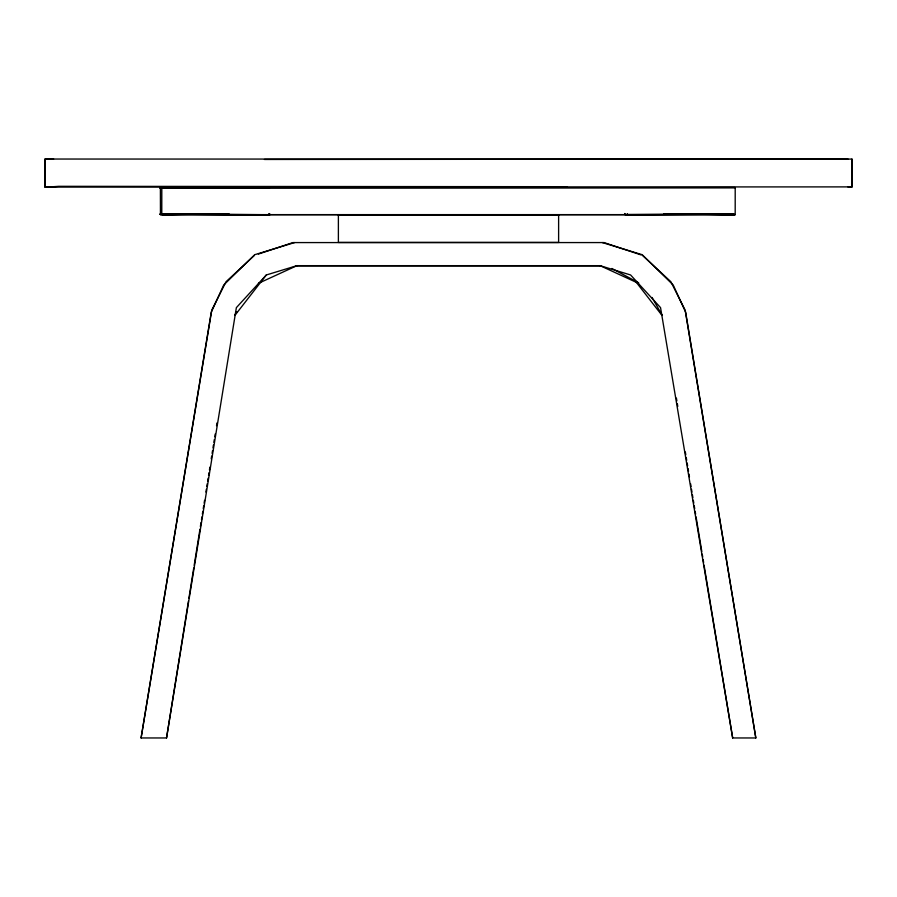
<?xml version="1.0" encoding="UTF-8"?>
<svg xmlns="http://www.w3.org/2000/svg" width="897" height="897" viewBox="0 0 897 897"><rect width="100%" height="100%" fill="white"/><g stroke="black" fill="none" stroke-linecap="round" stroke-linejoin="round"><path stroke-width="1.35" d="M268.741 187.596L159.789 188.056L735.204 187.608L735.192 214.652L161.785 214.652L161.808 187.608L269.885 187.563M53.641 159.038L45.041 159.083L45.041 187.103L852.027 186.89L851.959 159.083L264.436 159.464M848.046 187.036L851.959 187.103L851.959 159.083M294.586 242.582L254.714 254.703L223.734 284.999L211.244 312.279L141.087 737.962L166.539 737.962L188.437 601.181M188.875 598.422L193.741 568.025M194.189 565.267L199.941 529.342M200.379 526.573L201.04 522.435M201.489 519.666L201.926 516.907M202.374 514.138L202.812 511.38M203.249 508.621L203.697 505.852M204.135 503.094L204.583 500.324M205.906 492.038L206.355 489.269M206.792 486.51L207.229 483.752M207.678 480.983L208.115 478.224M208.564 475.455L209.001 472.697M209.45 469.927L209.887 467.169M211.221 458.883L211.658 456.113M212.096 453.355L212.544 450.586M212.981 447.827L213.43 445.058M213.867 442.299L214.316 439.541M214.753 436.772L215.202 434.013M216.525 425.716L216.962 422.958M166.539 737.962L236.371 307.637L266.308 274.975L296.952 265.658L600.093 265.669L630.602 274.975L660.551 307.637L732.67 737.962L755.823 737.962L685.667 312.279L673.176 284.999L642.196 254.703L602.324 242.571M141.087 737.962L211.782 310.082L226.044 281.714L254.389 255.421M268.909 214.506L269.223 213.553L268.663 214.708L159.767 214.192L269.919 214.719L269.717 213.721M45.041 159.083L45.041 187.103M627.07 214.686L627.429 213.8M234.678 315.385L236.707 311.797M234.846 315.475L266.308 274.975M258.414 283.34L296.952 265.658M735.204 187.608L161.808 187.608L162.178 188.067M46.072 159.161L44.85 159.599L46.016 159.038L848.046 159.139M258.37 254.086L292.904 242.582L604.04 242.571L641.198 254.972M207.779 213.935L160.395 214.641L161.662 214.293M50.165 186.924L58.675 186.318L566.792 186.688M49.088 187.036L44.85 186.576L46.072 187.013M229.228 213.935L161.785 214.652L735.192 214.652L663.69 213.935M625.287 214.708L734.172 214.192L625.041 214.506L624.727 213.553L625.041 214.506M295.562 265.86L601.461 265.882M677.773 213.935L733.511 214.641L732.255 214.215M160.44 214.641L160.395 187.63L189.715 187.922M160.44 187.63L161.662 187.978M160.395 187.63L161.707 188.067M600.093 265.669L638.518 283.34M611.911 268.483L638.664 282.835M642.521 255.421L670.866 281.714L685.129 310.082L755.823 737.962M635.704 281.546L662.064 315.475M652.063 297.49L662.233 315.385M676.405 398.089L676.865 400.847M677.325 403.616L677.784 406.375M685.33 451.976L685.79 454.734M686.239 457.492L686.698 460.262M687.158 463.02L687.618 465.79M688.077 468.548L688.526 471.317M688.986 474.076L689.445 476.834M690.589 483.752L691.049 486.51M691.497 489.269L691.957 492.038M692.417 494.796L692.876 497.566M693.336 500.324L693.785 503.094M694.244 505.852L694.704 508.621M695.164 511.38L695.624 514.138M696.072 516.907L701.79 551.442M702.25 554.211L702.71 556.97M703.17 559.739L703.629 562.497M704.078 565.267L732.67 737.962M558.618 214.899L338.382 214.899L338.382 242.425L558.618 242.425L558.618 214.899"/></g></svg>
